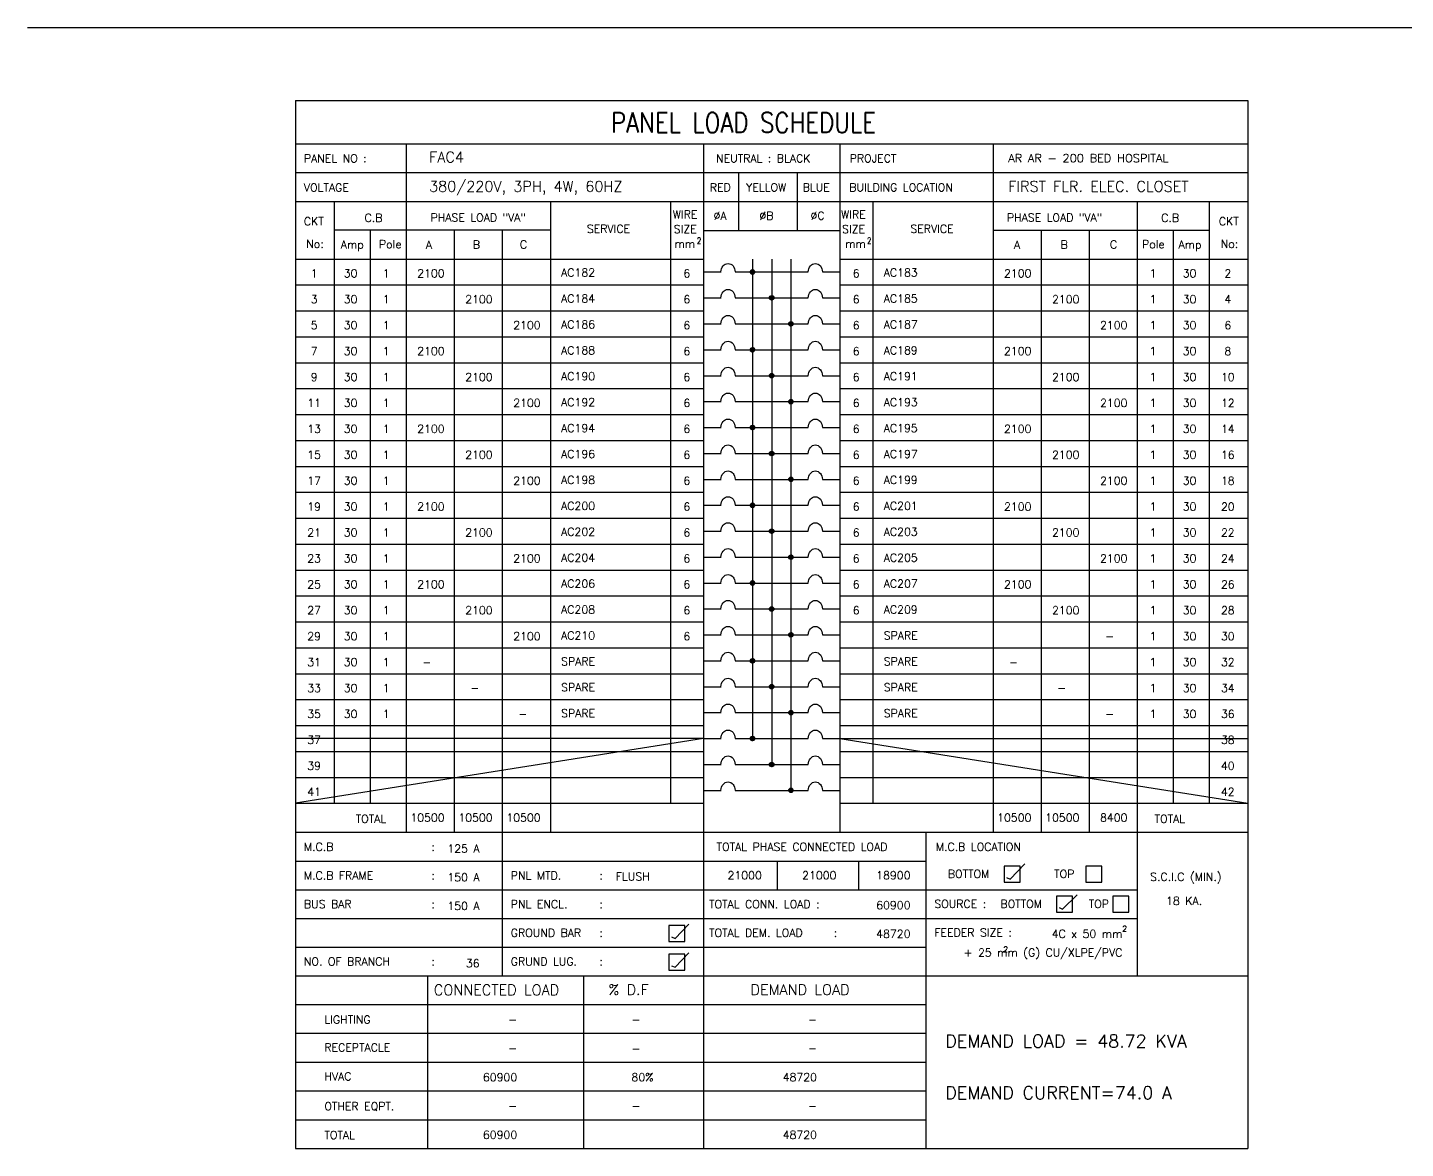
# Model space of a CAD drawing. Extents: x -97793 to -97690, y 25173 to 25253.
# Drawn here: x -97792.98 to -97762.9, y 25201.46 to 25225.94 of the extents above; entities that cross this region are included whole.
import ezdxf
from ezdxf.enums import TextEntityAlignment as Align

# ---------------------------------------------------------------- set-up
doc = ezdxf.new("R2010")
doc.units = 0
doc.header["$MEASUREMENT"] = 0
for name, color, linetype in [('BORDER', 4, 'CONTINUOUS'), ('E-TXT', 2, 'CONTINUOUS'), ('PANEL', 2, 'CONTINUOUS')]:
    doc.layers.add(name, color=color, linetype=linetype)
doc.styles.add('ROMANS', font='ROMANS.shx', dxfattribs={"height": 0.4})
pattern_1 = [(315, (107255.772745, 27257.425242), (0.00864749998874, 0.00864749998874), [])]
pattern_2 = [(315, (107255.772745, 27259.123383), (0.00864749998874, 0.00864749998874), [])]
pattern_3 = [(315, (107255.772745, 27260.821525), (0.00864749998874, 0.00864749998874), [])]
pattern_4 = [(315, (107255.772745, 27262.519666), (0.00864749998874, 0.00864749998874), [])]
pattern_5 = [(315, (107255.772745, 27264.217807), (0.00864749998874, 0.00864749998874), [])]
pattern_6 = [(315, (107255.772745, 27265.915948), (0.00864749998874, 0.00864749998874), [])]

msp = doc.modelspace()

# ---------------------------------------------------------------- hatches: boundary and pattern name
at = {"layer": 'PANEL', "linetype": 'Continuous'}
h = msp.add_hatch(dxfattribs=at)
h.set_pattern_fill('ANSI31', color=256, scale=0.068485, angle=406.041, style=0)
h.set_pattern_definition([(91.040959325, (107255.7727445, 27265.915948), (-0.00855917542476, -0.00015552164567), [])])
h.paths.add_polyline_path([(-97777.204, 25220.598, 1), (-97777.106, 25220.598, 1)])
h = msp.add_hatch(dxfattribs=at)
h.set_pattern_fill('ANSI31', color=256, scale=0.097835, angle=270, style=0)
h.set_pattern_definition(pattern_6)
h.paths.add_polyline_path([(-97776.785, 25220.032, 1), (-97776.687, 25220.032, 1)])
h = msp.add_hatch(dxfattribs=at)
h.set_pattern_fill('ANSI31', color=256, scale=0.097835, angle=270, style=0)
h.set_pattern_definition(pattern_6)
h.paths.add_polyline_path([(-97776.267, 25219.466, 1), (-97776.365, 25219.466, 1)])
h = msp.add_hatch(dxfattribs=at)
h.set_pattern_fill('ANSI31', color=256, scale=0.097835, angle=270, style=0)
h.set_pattern_definition(pattern_6)
h.paths.add_polyline_path([(-97777.106, 25218.9, 1), (-97777.204, 25218.9, 1)])
h = msp.add_hatch(dxfattribs=at)
h.set_pattern_fill('ANSI31', color=256, scale=0.097835, angle=270, style=0)
h.set_pattern_definition(pattern_6)
h.paths.add_polyline_path([(-97776.687, 25218.333, 1), (-97776.785, 25218.333, 1)])
h = msp.add_hatch(dxfattribs=at)
h.set_pattern_fill('ANSI31', color=256, scale=0.097835, angle=270, style=0)
h.set_pattern_definition(pattern_6)
h.paths.add_polyline_path([(-97776.267, 25217.767, 1), (-97776.365, 25217.767, 1)])
h = msp.add_hatch(dxfattribs=at)
h.set_pattern_fill('ANSI31', color=256, scale=0.097835, angle=270, style=0)
h.set_pattern_definition(pattern_5)
h.paths.add_polyline_path([(-97777.106, 25217.201, 1), (-97777.204, 25217.201, 1)])
h = msp.add_hatch(dxfattribs=at)
h.set_pattern_fill('ANSI31', color=256, scale=0.097835, angle=270, style=0)
h.set_pattern_definition(pattern_5)
h.paths.add_polyline_path([(-97776.687, 25216.635, 1), (-97776.785, 25216.635, 1)])
h = msp.add_hatch(dxfattribs=at)
h.set_pattern_fill('ANSI31', color=256, scale=0.097835, angle=270, style=0)
h.set_pattern_definition(pattern_5)
h.paths.add_polyline_path([(-97776.267, 25216.069, 1), (-97776.365, 25216.069, 1)])
h = msp.add_hatch(dxfattribs=at)
h.set_pattern_fill('ANSI31', color=256, scale=0.097835, angle=270, style=0)
h.set_pattern_definition(pattern_4)
h.paths.add_polyline_path([(-97777.106, 25215.503, 1), (-97777.204, 25215.503, 1)])
h = msp.add_hatch(dxfattribs=at)
h.set_pattern_fill('ANSI31', color=256, scale=0.097835, angle=270, style=0)
h.set_pattern_definition(pattern_4)
h.paths.add_polyline_path([(-97776.687, 25214.937, 1), (-97776.785, 25214.937, 1)])
h = msp.add_hatch(dxfattribs=at)
h.set_pattern_fill('ANSI31', color=256, scale=0.097835, angle=270, style=0)
h.set_pattern_definition(pattern_4)
h.paths.add_polyline_path([(-97776.267, 25214.371, 1), (-97776.365, 25214.371, 1)])
h = msp.add_hatch(dxfattribs=at)
h.set_pattern_fill('ANSI31', color=256, scale=0.097835, angle=270, style=0)
h.set_pattern_definition(pattern_3)
h.paths.add_polyline_path([(-97777.106, 25213.805, 1), (-97777.204, 25213.805, 1)])
h = msp.add_hatch(dxfattribs=at)
h.set_pattern_fill('ANSI31', color=256, scale=0.097835, angle=270, style=0)
h.set_pattern_definition(pattern_3)
h.paths.add_polyline_path([(-97776.687, 25213.239, 1), (-97776.785, 25213.239, 1)])
h = msp.add_hatch(dxfattribs=at)
h.set_pattern_fill('ANSI31', color=256, scale=0.097835, angle=270, style=0)
h.set_pattern_definition(pattern_3)
h.paths.add_polyline_path([(-97776.267, 25212.673, 1), (-97776.365, 25212.673, 1)])
h = msp.add_hatch(dxfattribs=at)
h.set_pattern_fill('ANSI31', color=256, scale=0.097835, angle=270, style=0)
h.set_pattern_definition(pattern_2)
h.paths.add_polyline_path([(-97777.106, 25212.107, 1), (-97777.204, 25212.107, 1)])
h = msp.add_hatch(dxfattribs=at)
h.set_pattern_fill('ANSI31', color=256, scale=0.097835, angle=270, style=0)
h.set_pattern_definition(pattern_2)
h.paths.add_polyline_path([(-97776.687, 25211.541, 1), (-97776.785, 25211.541, 1)])
h = msp.add_hatch(dxfattribs=at)
h.set_pattern_fill('ANSI31', color=256, scale=0.097835, angle=270, style=0)
h.set_pattern_definition(pattern_2)
h.paths.add_polyline_path([(-97776.267, 25210.975, 1), (-97776.365, 25210.975, 1)])
h = msp.add_hatch(dxfattribs=at)
h.set_pattern_fill('ANSI31', color=256, scale=0.097835, angle=270, style=0)
h.set_pattern_definition(pattern_1)
h.paths.add_polyline_path([(-97777.106, 25210.409, 1), (-97777.204, 25210.409, 1)])
h = msp.add_hatch(dxfattribs=at)
h.set_pattern_fill('ANSI31', color=256, scale=0.097835, angle=270, style=0)
h.set_pattern_definition(pattern_1)
h.paths.add_polyline_path([(-97776.687, 25209.843, 1), (-97776.785, 25209.843, 1)])
h = msp.add_hatch(dxfattribs=at)
h.set_pattern_fill('ANSI31', color=256, scale=0.097835, angle=270, style=0)
h.set_pattern_definition(pattern_1)
h.paths.add_polyline_path([(-97776.267, 25209.277, 1), (-97776.365, 25209.277, 1)])

# ---------------------------------------------------------------- linework, layer by layer
at = {"layer": 'BORDER', "color": 1}
msp.add_line((-97792.977, 25225.937), (-97690.16, 25225.937), dxfattribs=at)
at = {"layer": 'PANEL', "color": 6}
for p, q in [((-97787.131, 25224.34), (-97766.341, 25224.34)), ((-97787.131, 25224.34), (-97787.131, 25201.457)), ((-97766.341, 25224.34), (-97766.341, 25201.457)), ((-97787.131, 25201.457), (-97766.341, 25201.457))]:
    msp.add_line(p, q, dxfattribs=at)
at = {"layer": 'PANEL', "color": 2}
for p, q in [((-97787.131, 25223.396), (-97766.341, 25223.396)), ((-97778.221, 25223.396), (-97778.221, 25208.361)), ((-97775.251, 25223.396), (-97775.251, 25208.361)), ((-97787.131, 25222.139), (-97766.341, 25222.139)), ((-97778.221, 25221.507), (-97775.251, 25221.507)), ((-97787.131, 25208.361), (-97766.341, 25208.361))]:
    msp.add_line(p, q, dxfattribs=at)
at = {"layer": 'PANEL', "color": 11}
for p, q in [((-97784.712, 25223.396), (-97784.712, 25208.361)), ((-97771.905, 25223.396), (-97771.905, 25208.361)), ((-97786.284, 25222.139), (-97786.284, 25208.994)), ((-97781.567, 25222.139), (-97781.567, 25208.361)), ((-97778.946, 25222.139), (-97778.946, 25208.994)), ((-97774.525, 25222.139), (-97774.525, 25208.994)), ((-97768.76, 25222.139), (-97768.76, 25205.23)), ((-97767.187, 25222.139), (-97767.187, 25208.994)), ((-97781.567, 25221.51), (-97786.284, 25221.51)), ((-97785.498, 25221.51), (-97785.498, 25208.994)), ((-97783.663, 25221.51), (-97783.663, 25208.361)), ((-97782.615, 25221.51), (-97782.615, 25205.23)), ((-97771.905, 25221.51), (-97767.187, 25221.51)), ((-97770.856, 25221.51), (-97770.856, 25208.361)), ((-97769.808, 25221.51), (-97769.808, 25208.361)), ((-97767.974, 25221.51), (-97767.974, 25208.994)), ((-97787.131, 25220.881), (-97778.221, 25220.881)), ((-97775.251, 25220.881), (-97766.341, 25220.881)), ((-97787.131, 25220.315), (-97778.221, 25220.315)), ((-97775.251, 25220.315), (-97766.341, 25220.315)), ((-97787.131, 25219.749), (-97778.221, 25219.749)), ((-97775.251, 25219.749), (-97766.341, 25219.749)), ((-97787.131, 25219.183), (-97778.221, 25219.183)), ((-97775.251, 25219.183), (-97766.341, 25219.183)), ((-97787.131, 25218.616), (-97778.221, 25218.616)), ((-97775.251, 25218.616), (-97766.341, 25218.616)), ((-97787.131, 25218.05), (-97778.221, 25218.05)), ((-97775.251, 25218.05), (-97766.341, 25218.05)), ((-97787.131, 25217.484), (-97778.221, 25217.484)), ((-97775.251, 25217.484), (-97766.341, 25217.484)), ((-97787.131, 25216.918), (-97778.221, 25216.918)), ((-97775.251, 25216.918), (-97766.341, 25216.918)), ((-97787.131, 25216.352), (-97778.221, 25216.352)), ((-97775.251, 25216.352), (-97766.341, 25216.352)), ((-97787.131, 25215.786), (-97778.221, 25215.786)), ((-97775.251, 25215.786), (-97766.341, 25215.786)), ((-97787.131, 25215.22), (-97778.221, 25215.22)), ((-97775.251, 25215.22), (-97766.341, 25215.22)), ((-97787.131, 25214.654), (-97778.221, 25214.654)), ((-97775.251, 25214.654), (-97766.341, 25214.654)), ((-97787.131, 25214.088), (-97778.221, 25214.088)), ((-97775.251, 25214.088), (-97766.341, 25214.088)), ((-97787.131, 25213.522), (-97778.221, 25213.522)), ((-97775.251, 25213.522), (-97766.341, 25213.522)), ((-97787.131, 25212.956), (-97778.221, 25212.956)), ((-97775.251, 25212.956), (-97766.341, 25212.956)), ((-97787.131, 25212.39), (-97778.221, 25212.39)), ((-97775.251, 25212.39), (-97766.341, 25212.39)), ((-97787.131, 25211.824), (-97778.221, 25211.824)), ((-97775.251, 25211.824), (-97766.341, 25211.824)), ((-97787.131, 25211.258), (-97778.221, 25211.258)), ((-97775.251, 25211.258), (-97766.341, 25211.258)), ((-97787.131, 25210.692), (-97778.221, 25210.692)), ((-97775.251, 25210.692), (-97766.341, 25210.692)), ((-97787.131, 25210.126), (-97778.221, 25210.126)), ((-97775.251, 25210.126), (-97766.341, 25210.126)), ((-97787.131, 25209.56), (-97778.221, 25209.56)), ((-97775.251, 25209.56), (-97766.341, 25209.56)), ((-97787.131, 25208.994), (-97778.221, 25208.994)), ((-97775.251, 25208.994), (-97766.341, 25208.994)), ((-97778.221, 25208.361), (-97778.221, 25201.457)), ((-97773.369, 25208.361), (-97773.369, 25205.23)), ((-97787.131, 25207.734), (-97773.369, 25207.734)), ((-97776.614, 25207.734), (-97776.614, 25207.108)), ((-97774.844, 25207.734), (-97774.844, 25207.108)), ((-97787.131, 25207.108), (-97768.76, 25207.108)), ((-97787.131, 25206.482), (-97768.76, 25206.482)), ((-97787.131, 25205.856), (-97773.369, 25205.856)), ((-97787.131, 25205.23), (-97766.341, 25205.23)), ((-97784.25, 25205.23), (-97784.25, 25201.457)), ((-97780.841, 25205.23), (-97780.841, 25201.457)), ((-97773.369, 25205.23), (-97773.369, 25201.457)), ((-97787.131, 25204.601), (-97773.369, 25204.601)), ((-97787.131, 25203.972), (-97773.369, 25203.972)), ((-97787.131, 25203.343), (-97773.369, 25203.343)), ((-97787.131, 25202.714), (-97773.369, 25202.714)), ((-97787.131, 25202.085), (-97773.369, 25202.085))]:
    msp.add_line(p, q, dxfattribs=at)
at = {"layer": 'PANEL'}
for p, q in [((-97787.131, 25222.77), (-97766.341, 25222.77)), ((-97777.45, 25221.507), (-97777.45, 25222.77)), ((-97776.175, 25221.507), (-97776.175, 25222.77)), ((-97777.155, 25220.881), (-97777.155, 25210.409)), ((-97776.736, 25220.881), (-97776.736, 25209.843)), ((-97776.316, 25220.881), (-97776.316, 25209.277)), ((-97778.221, 25220.598), (-97777.842, 25220.598)), ((-97777.534, 25220.598), (-97775.938, 25220.598)), ((-97775.63, 25220.598), (-97775.251, 25220.598)), ((-97778.221, 25220.032), (-97777.842, 25220.032)), ((-97777.534, 25220.032), (-97775.938, 25220.032)), ((-97775.63, 25220.032), (-97775.251, 25220.032)), ((-97778.221, 25219.466), (-97777.842, 25219.466)), ((-97777.534, 25219.466), (-97775.938, 25219.466)), ((-97775.63, 25219.466), (-97775.251, 25219.466)), ((-97778.221, 25218.9), (-97777.842, 25218.9)), ((-97777.534, 25218.9), (-97775.938, 25218.9)), ((-97775.63, 25218.9), (-97775.251, 25218.9)), ((-97778.221, 25218.333), (-97777.842, 25218.333)), ((-97777.534, 25218.333), (-97775.938, 25218.333)), ((-97775.63, 25218.333), (-97775.251, 25218.333)), ((-97778.221, 25217.767), (-97777.842, 25217.767)), ((-97777.534, 25217.767), (-97775.938, 25217.767)), ((-97775.63, 25217.767), (-97775.251, 25217.767)), ((-97778.221, 25217.201), (-97777.842, 25217.201)), ((-97777.534, 25217.201), (-97775.938, 25217.201)), ((-97775.63, 25217.201), (-97775.251, 25217.201)), ((-97778.221, 25216.635), (-97777.842, 25216.635)), ((-97777.534, 25216.635), (-97775.938, 25216.635)), ((-97775.63, 25216.635), (-97775.251, 25216.635)), ((-97778.221, 25216.069), (-97777.842, 25216.069)), ((-97777.534, 25216.069), (-97775.938, 25216.069)), ((-97775.63, 25216.069), (-97775.251, 25216.069)), ((-97778.221, 25215.503), (-97777.842, 25215.503)), ((-97777.534, 25215.503), (-97775.938, 25215.503)), ((-97775.63, 25215.503), (-97775.251, 25215.503)), ((-97778.221, 25214.937), (-97777.842, 25214.937)), ((-97777.534, 25214.937), (-97775.938, 25214.937)), ((-97775.63, 25214.937), (-97775.251, 25214.937)), ((-97778.221, 25214.371), (-97777.842, 25214.371)), ((-97777.534, 25214.371), (-97775.938, 25214.371)), ((-97775.63, 25214.371), (-97775.251, 25214.371)), ((-97778.221, 25213.805), (-97777.842, 25213.805)), ((-97777.534, 25213.805), (-97775.938, 25213.805)), ((-97775.63, 25213.805), (-97775.251, 25213.805)), ((-97778.221, 25213.239), (-97777.842, 25213.239)), ((-97777.534, 25213.239), (-97775.938, 25213.239)), ((-97775.63, 25213.239), (-97775.251, 25213.239)), ((-97778.221, 25212.673), (-97777.842, 25212.673)), ((-97777.534, 25212.673), (-97775.938, 25212.673)), ((-97775.63, 25212.673), (-97775.251, 25212.673)), ((-97778.221, 25212.107), (-97777.842, 25212.107)), ((-97777.534, 25212.107), (-97775.938, 25212.107)), ((-97775.63, 25212.107), (-97775.251, 25212.107)), ((-97778.221, 25211.541), (-97777.842, 25211.541)), ((-97777.534, 25211.541), (-97775.938, 25211.541)), ((-97775.63, 25211.541), (-97775.251, 25211.541)), ((-97778.221, 25210.975), (-97777.842, 25210.975)), ((-97777.534, 25210.975), (-97775.938, 25210.975)), ((-97775.63, 25210.975), (-97775.251, 25210.975)), ((-97778.221, 25210.409), (-97777.842, 25210.409)), ((-97777.534, 25210.409), (-97775.938, 25210.409)), ((-97775.63, 25210.409), (-97775.251, 25210.409)), ((-97778.221, 25209.843), (-97777.842, 25209.843)), ((-97777.534, 25209.843), (-97775.938, 25209.843)), ((-97775.63, 25209.843), (-97775.251, 25209.843)), ((-97778.221, 25209.277), (-97777.842, 25209.277)), ((-97777.534, 25209.277), (-97775.938, 25209.277)), ((-97775.63, 25209.277), (-97775.251, 25209.277)), ((-97771.533, 25207.341), (-97771.214, 25207.674)), ((-97771.608, 25207.371), (-97771.533, 25207.341)), ((-97770.386, 25206.686), (-97770.067, 25206.998)), ((-97770.461, 25206.716), (-97770.386, 25206.686)), ((-97778.846, 25206.045), (-97778.547, 25206.358)), ((-97778.921, 25206.076), (-97778.846, 25206.045)), ((-97778.846, 25205.418), (-97778.547, 25205.73)), ((-97778.921, 25205.448), (-97778.846, 25205.418))]:
    msp.add_line(p, q, dxfattribs=at)
at = {"layer": 'PANEL', "color": 7}
for p, q in [((-97778.221, 25210.409), (-97787.131, 25208.994)), ((-97778.221, 25210.409), (-97787.131, 25210.409)), ((-97775.251, 25210.409), (-97766.341, 25208.994)), ((-97775.251, 25210.409), (-97766.341, 25210.409))]:
    msp.add_line(p, q, dxfattribs=at)
at = {"layer": 'PANEL', "color": 11}
for points in [[(-97771.316, 25207.624), (-97771.665, 25207.624), (-97771.665, 25207.275), (-97771.316, 25207.275)], [(-97769.532, 25207.624), (-97769.881, 25207.624), (-97769.881, 25207.275), (-97769.532, 25207.275)], [(-97770.169, 25206.969), (-97770.518, 25206.969), (-97770.518, 25206.62), (-97770.169, 25206.62)], [(-97768.942, 25206.969), (-97769.291, 25206.969), (-97769.291, 25206.62), (-97768.942, 25206.62)], [(-97778.629, 25206.329), (-97778.978, 25206.329), (-97778.978, 25205.979), (-97778.629, 25205.979)], [(-97778.629, 25205.701), (-97778.978, 25205.701), (-97778.978, 25205.352), (-97778.629, 25205.352)]]:
    msp.add_lwpolyline(points, close=True, dxfattribs=at)
at = {"layer": 'PANEL'}
for centre in [(-97777.155, 25220.598), (-97776.736, 25220.032), (-97776.316, 25219.466), (-97777.155, 25218.9), (-97776.736, 25218.333), (-97776.316, 25217.767), (-97777.155, 25217.201), (-97776.736, 25216.635), (-97776.316, 25216.069), (-97777.155, 25215.503), (-97776.736, 25214.937), (-97776.316, 25214.371), (-97777.155, 25213.805), (-97776.736, 25213.239), (-97776.316, 25212.673), (-97777.155, 25212.107), (-97776.736, 25211.541), (-97776.316, 25210.975), (-97777.155, 25210.409), (-97776.736, 25209.843), (-97776.316, 25209.277)]:
    msp.add_circle(centre, 0.0489, dxfattribs=at)
at = {"layer": 'PANEL', "extrusion": (0, 0, -1)}
for centre in [(-97777.688, 25220.598), (-97775.783, 25220.598), (-97777.688, 25220.032), (-97775.783, 25220.032), (-97777.688, 25219.466), (-97775.783, 25219.466), (-97777.688, 25218.9), (-97775.783, 25218.9), (-97777.688, 25218.333), (-97775.783, 25218.333), (-97777.688, 25217.767), (-97775.783, 25217.767), (-97777.688, 25217.201), (-97775.783, 25217.201), (-97777.688, 25216.635), (-97775.783, 25216.635), (-97777.688, 25216.069), (-97775.783, 25216.069), (-97777.688, 25215.503), (-97775.783, 25215.503), (-97777.688, 25214.937), (-97775.783, 25214.937), (-97777.688, 25214.371), (-97775.783, 25214.371), (-97777.688, 25213.805), (-97775.783, 25213.805), (-97777.688, 25213.239), (-97775.783, 25213.239), (-97777.688, 25212.673), (-97775.783, 25212.673), (-97777.688, 25212.107), (-97775.783, 25212.107), (-97777.688, 25211.541), (-97775.783, 25211.541), (-97777.688, 25210.975), (-97775.783, 25210.975), (-97777.688, 25210.409), (-97775.783, 25210.409), (-97777.688, 25209.843), (-97775.783, 25209.843), (-97777.688, 25209.277), (-97775.783, 25209.277)]:
    msp.add_ellipse(centre, major_axis=(0, 0.185), ratio=0.833333, start_param=-1.570796, end_param=1.570796, dxfattribs=at)

# ---------------------------------------------------------------- texts
at = {"layer": 'E-TXT', "style": 'ROMANS'}
for s, height, p in [('FAC4', 0.2306, (-97784.213, 25222.992)), ('AR AR - 200 BED HOSPITAL', 0.18169, (-97771.572, 25222.993)), ('380/220V, 3PH, 4W, 60HZ', 0.23061, (-97784.213, 25222.352)), ('FIRST FLR. ELEC. CLOSET', 0.23061, (-97771.572, 25222.352)), ('30', 0.1747, (-97786.076, 25220.481)), ('30', 0.1747, (-97767.765, 25220.481)), ('30', 0.1747, (-97786.076, 25219.915)), ('30', 0.1747, (-97767.765, 25219.915)), ('30', 0.1747, (-97786.076, 25219.349)), ('30', 0.1747, (-97767.765, 25219.349)), ('30', 0.1747, (-97786.076, 25218.783)), ('30', 0.1747, (-97767.765, 25218.783)), ('30', 0.1747, (-97786.076, 25218.217)), ('30', 0.1747, (-97767.765, 25218.217)), ('30', 0.1747, (-97786.076, 25217.651)), ('30', 0.1747, (-97767.765, 25217.651)), ('30', 0.1747, (-97786.076, 25217.085)), ('30', 0.1747, (-97767.765, 25217.085)), ('30', 0.1747, (-97786.076, 25216.519)), ('30', 0.1747, (-97767.765, 25216.519)), ('30', 0.1747, (-97786.076, 25215.953)), ('30', 0.1747, (-97767.765, 25215.953)), ('30', 0.1747, (-97786.076, 25215.387)), ('30', 0.1747, (-97767.765, 25215.387)), ('30', 0.1747, (-97786.076, 25214.821)), ('30', 0.1747, (-97767.765, 25214.821)), ('30', 0.1747, (-97786.076, 25214.255)), ('30', 0.1747, (-97767.765, 25214.255)), ('30', 0.1747, (-97786.076, 25213.689)), ('30', 0.1747, (-97767.765, 25213.689)), ('30', 0.1747, (-97786.076, 25213.123)), ('30', 0.1747, (-97767.765, 25213.123)), ('30', 0.1747, (-97786.076, 25212.556)), ('30', 0.1747, (-97767.765, 25212.556)), ('30', 0.1747, (-97786.076, 25211.99)), ('30', 0.1747, (-97767.765, 25211.99)), ('30', 0.1747, (-97786.076, 25211.424)), ('30', 0.1747, (-97767.765, 25211.424)), ('30', 0.1747, (-97786.076, 25210.858)), ('30', 0.1747, (-97767.765, 25210.858))]:
    msp.add_text(s, height=height, dxfattribs=at).set_placement(p)
for s, p in [('1', (-97785.15, 25220.567)), ('6', (-97778.587, 25220.567)), ('6', (-97774.891, 25220.567)), ('1', (-97768.413, 25220.567)), ('1', (-97785.15, 25220.001)), ('6', (-97778.587, 25220.001)), ('6', (-97774.891, 25220.001)), ('1', (-97768.413, 25220.001)), ('1', (-97785.15, 25219.435)), ('6', (-97778.587, 25219.435)), ('6', (-97774.891, 25219.435)), ('1', (-97768.413, 25219.435)), ('1', (-97785.15, 25218.869)), ('6', (-97778.587, 25218.869)), ('6', (-97774.891, 25218.869)), ('1', (-97768.413, 25218.869)), ('1', (-97785.15, 25218.303)), ('6', (-97778.587, 25218.303)), ('6', (-97774.891, 25218.303)), ('1', (-97768.413, 25218.303)), ('1', (-97785.15, 25217.737)), ('6', (-97778.587, 25217.737)), ('6', (-97774.891, 25217.737)), ('1', (-97768.413, 25217.737)), ('1', (-97785.15, 25217.171)), ('6', (-97778.587, 25217.171)), ('6', (-97774.891, 25217.171)), ('1', (-97768.413, 25217.171)), ('1', (-97785.15, 25216.605)), ('6', (-97778.587, 25216.605)), ('6', (-97774.891, 25216.605)), ('1', (-97768.413, 25216.605)), ('1', (-97785.15, 25216.039)), ('6', (-97778.587, 25216.039)), ('6', (-97774.891, 25216.039)), ('1', (-97768.413, 25216.039)), ('1', (-97785.15, 25215.473)), ('6', (-97778.587, 25215.473)), ('6', (-97774.891, 25215.473)), ('1', (-97768.413, 25215.473)), ('1', (-97785.15, 25214.907)), ('6', (-97778.587, 25214.907)), ('6', (-97774.891, 25214.907)), ('1', (-97768.413, 25214.907)), ('1', (-97785.15, 25214.341)), ('6', (-97778.587, 25214.341)), ('6', (-97774.891, 25214.341)), ('1', (-97768.413, 25214.341)), ('1', (-97785.15, 25213.775)), ('6', (-97778.587, 25213.775)), ('6', (-97774.891, 25213.775)), ('1', (-97768.413, 25213.775)), ('1', (-97785.15, 25213.209)), ('6', (-97778.587, 25213.209)), ('6', (-97774.891, 25213.209)), ('1', (-97768.413, 25213.209)), ('1', (-97785.15, 25212.643)), ('6', (-97778.587, 25212.643)), ('1', (-97768.413, 25212.643)), ('1', (-97785.15, 25212.077)), ('1', (-97768.413, 25212.077)), ('1', (-97785.15, 25211.511)), ('1', (-97768.413, 25211.511)), ('1', (-97785.15, 25210.945)), ('1', (-97768.413, 25210.945))]:
    msp.add_text(s, height=0.175, dxfattribs=at).set_placement(p, align=Align.MIDDLE)
for s, height, p in [('2100', 0.1747, (-97783.874, 25220.481)), ('2100', 0.1747, (-97771.067, 25220.481)), ('2100', 0.1747, (-97782.826, 25219.915)), ('2100', 0.1747, (-97770.019, 25219.915)), ('2100', 0.1747, (-97781.778, 25219.349)), ('2100', 0.1747, (-97768.971, 25219.349)), ('2100', 0.1747, (-97783.874, 25218.783)), ('2100', 0.1747, (-97771.067, 25218.783)), ('2100', 0.1747, (-97782.826, 25218.217)), ('2100', 0.1747, (-97770.019, 25218.217)), ('2100', 0.1747, (-97781.778, 25217.651)), ('2100', 0.1747, (-97768.971, 25217.651)), ('2100', 0.1747, (-97783.874, 25217.085)), ('2100', 0.1747, (-97771.067, 25217.085)), ('2100', 0.1747, (-97782.826, 25216.519)), ('2100', 0.1747, (-97770.019, 25216.519)), ('2100', 0.1747, (-97781.778, 25215.953)), ('2100', 0.1747, (-97768.971, 25215.953)), ('2100', 0.1747, (-97783.874, 25215.387)), ('2100', 0.1747, (-97771.067, 25215.387)), ('2100', 0.1747, (-97782.826, 25214.821)), ('2100', 0.1747, (-97770.019, 25214.821)), ('2100', 0.1747, (-97781.778, 25214.255)), ('2100', 0.1747, (-97768.971, 25214.255)), ('2100', 0.1747, (-97783.874, 25213.689)), ('2100', 0.1747, (-97771.067, 25213.689)), ('2100', 0.1747, (-97782.826, 25213.123)), ('2100', 0.1747, (-97770.019, 25213.123)), ('2100', 0.1747, (-97781.778, 25212.556)), ('-', 0.175, (-97769.263, 25212.556)), ('-', 0.175, (-97784.166, 25211.99)), ('-', 0.175, (-97771.359, 25211.99)), ('-', 0.175, (-97783.118, 25211.424)), ('-', 0.175, (-97770.311, 25211.424)), ('-', 0.175, (-97782.07, 25210.858)), ('-', 0.175, (-97769.263, 25210.858)), ('10500', 0.1747, (-97783.874, 25208.594)), ('10500', 0.1747, (-97782.826, 25208.594)), ('10500', 0.1747, (-97781.778, 25208.594)), ('10500', 0.1747, (-97771.067, 25208.594)), ('10500', 0.1747, (-97770.019, 25208.594)), ('8400', 0.1747, (-97768.971, 25208.594)), ('125 A', 0.1747, (-97783.111, 25207.917)), ('21000', 0.1747, (-97776.951, 25207.335)), ('21000', 0.1747, (-97775.322, 25207.335)), ('18900', 0.1747, (-97773.706, 25207.335)), ('150 A', 0.1747, (-97783.111, 25207.291)), ('FLUSH', 0.1747, (-97779.398, 25207.309)), ('150 A', 0.1747, (-97783.111, 25206.665)), ('60900', 0.1747, (-97773.706, 25206.682)), ('2', 0.122, (-97768.98, 25206.195)), ('48720', 0.1747, (-97773.706, 25206.056)), ('4C x 50 mm', 0.1747, (-97769.081, 25206.056)), ('+ 25 mm (G) CU/XLPE/PVC', 0.17471, (-97769.081, 25205.647)), ('2', 0.122, (-97771.577, 25205.743)), ('36', 0.1747, (-97783.111, 25205.413)), ('-', 0.175, (-97782.29, 25204.183)), ('-', 0.175, (-97775.747, 25204.183)), ('-', 0.175, (-97782.29, 25203.554)), ('-', 0.175, (-97775.747, 25203.554)), ('60900', 0.1747, (-97782.29, 25202.925)), ('48720', 0.1747, (-97775.747, 25202.925)), ('-', 0.175, (-97782.29, 25202.296)), ('-', 0.175, (-97775.747, 25202.296)), ('60900', 0.1747, (-97782.29, 25201.667)), ('48720', 0.1747, (-97775.747, 25201.667))]:
    msp.add_text(s, height=height, dxfattribs=at).set_placement(p, align=Align.RIGHT)
at = {"layer": 'PANEL', "color": 6, "style": 'ROMANS', "width": 0.833333}
msp.add_text('PANEL LOAD SCHEDULE', height=0.44026, dxfattribs=at).set_placement((-97780.246, 25223.641))
at = {"layer": 'PANEL', "style": 'ROMANS'}
for s, height, p in [('PANEL NO :', 0.1747, (-97786.946, 25222.992)), ('NEUTRAL : BLACK', 0.17471, (-97777.949, 25222.992)), ('PROJECT', 0.1747, (-97775.033, 25222.992)), ('VOLTAGE', 0.1747, (-97786.946, 25222.354)), ('RED', 0.1747, (-97778.086, 25222.359)), ('YELLOW', 0.1747, (-97777.293, 25222.359)), ('BLUE', 0.1747, (-97776.059, 25222.359)), ('BUILDING LOCATION', 0.17471, (-97775.042, 25222.359)), ('WIRE', 0.1747, (-97778.897, 25221.768)), ('WIRE', 0.1747, (-97775.223, 25221.768)), ('CKT', 0.1747, (-97786.946, 25221.617)), ('C.B', 0.1747, (-97785.621, 25221.693)), ('PHASE LOAD "VA"', 0.17471, (-97784.182, 25221.699)), ('%%CA', 0.1747, (-97778.005, 25221.74)), ('%%CB', 0.1747, (-97777.005, 25221.74)), ('%%CC', 0.1747, (-97775.889, 25221.74)), ('PHASE LOAD "VA"', 0.17471, (-97771.603, 25221.699)), ('C.B', 0.1747, (-97768.233, 25221.693)), ('CKT', 0.1747, (-97766.975, 25221.617)), ('SERVICE', 0.1747, (-97780.77, 25221.453)), ('SIZE', 0.1747, (-97778.872, 25221.447)), ('SIZE', 0.1747, (-97775.198, 25221.447)), ('SERVICE', 0.1747, (-97773.708, 25221.453)), ('No:', 0.1747, (-97786.894, 25221.125)), ('Amp', 0.1747, (-97786.14, 25221.11)), ('Pole', 0.1747, (-97785.31, 25221.117)), ('A', 0.175, (-97784.284, 25221.102)), ('B', 0.175, (-97783.259, 25221.109)), ('C', 0.175, (-97782.232, 25221.111)), ('mm', 0.1747, (-97778.856, 25221.127)), ('mm', 0.1747, (-97775.131, 25221.127)), ('A', 0.175, (-97771.448, 25221.102)), ('B', 0.175, (-97770.43, 25221.109)), ('C', 0.175, (-97769.353, 25221.111)), ('Pole', 0.1747, (-97768.653, 25221.117)), ('Amp', 0.1747, (-97767.855, 25221.11)), ('No:', 0.1747, (-97766.935, 25221.125)), ('AC182', 0.1747, (-97781.332, 25220.497)), ('AC183', 0.1747, (-97774.29, 25220.497)), ('AC184', 0.1747, (-97781.332, 25219.931)), ('AC185', 0.1747, (-97774.29, 25219.931)), ('AC186', 0.1747, (-97781.332, 25219.365)), ('AC187', 0.1747, (-97774.29, 25219.365)), ('AC188', 0.1747, (-97781.332, 25218.799)), ('AC189', 0.1747, (-97774.29, 25218.799)), ('AC190', 0.1747, (-97781.332, 25218.233)), ('AC191', 0.1747, (-97774.29, 25218.233)), ('AC192', 0.1747, (-97781.332, 25217.667)), ('AC193', 0.1747, (-97774.29, 25217.667)), ('AC194', 0.1747, (-97781.332, 25217.101)), ('AC195', 0.1747, (-97774.29, 25217.101)), ('AC196', 0.1747, (-97781.332, 25216.535)), ('AC197', 0.1747, (-97774.29, 25216.535)), ('AC198', 0.1747, (-97781.332, 25215.969)), ('AC199', 0.1747, (-97774.29, 25215.969)), ('AC200', 0.1747, (-97781.332, 25215.403)), ('AC201', 0.1747, (-97774.29, 25215.403)), ('AC202', 0.1747, (-97781.332, 25214.837)), ('AC203', 0.1747, (-97774.29, 25214.837)), ('AC204', 0.1747, (-97781.332, 25214.271)), ('AC205', 0.1747, (-97774.29, 25214.271)), ('AC206', 0.1747, (-97781.332, 25213.704)), ('AC207', 0.1747, (-97774.29, 25213.704)), ('AC208', 0.1747, (-97781.332, 25213.138)), ('AC209', 0.1747, (-97774.29, 25213.138)), ('AC210', 0.1747, (-97781.332, 25212.572)), ('SPARE', 0.1747, (-97774.29, 25212.572)), ('SPARE', 0.1747, (-97781.332, 25212.006)), ('SPARE', 0.1747, (-97774.29, 25212.006)), ('SPARE', 0.1747, (-97781.332, 25211.44)), ('SPARE', 0.1747, (-97774.29, 25211.44)), ('SPARE', 0.1747, (-97781.332, 25210.874)), ('SPARE', 0.1747, (-97774.29, 25210.874)), ('TOTAL', 0.1747, (-97785.816, 25208.568)), ('TOTAL', 0.1747, (-97768.379, 25208.568)), ('M.C.B', 0.1747, (-97786.946, 25207.956)), ('TOTAL PHASE CONNECTED LOAD', 0.17471, (-97777.939, 25207.956)), ('M.C.B LOCATION', 0.17471, (-97773.153, 25207.956)), (':', 0.175, (-97784.164, 25207.956)), ('M.C.B FRAME', 0.17471, (-97786.946, 25207.33)), ('PNL MTD.', 0.1747, (-97782.43, 25207.33)), ('BOTTOM', 0.1747, (-97772.891, 25207.366)), ('TOP', 0.1747, (-97770.571, 25207.366)), ('S.C.I.C (MIN.)', 0.17471, (-97768.475, 25207.301)), (':', 0.175, (-97784.164, 25207.33)), (':', 0.175, (-97780.496, 25207.33)), ('18 KA.', 0.1747, (-97768.128, 25206.777)), ('BUS BAR', 0.1747, (-97786.946, 25206.704)), (':', 0.175, (-97784.164, 25206.704)), ('PNL ENCL.', 0.1747, (-97782.43, 25206.704)), (':', 0.175, (-97780.496, 25206.704)), ('TOTAL CONN. LOAD :', 0.17471, (-97778.103, 25206.704)), ('SOURCE :', 0.1747, (-97773.186, 25206.711)), ('BOTTOM', 0.1747, (-97771.743, 25206.711)), ('TOP', 0.1747, (-97769.817, 25206.711)), ('GROUND BAR', 0.1747, (-97782.43, 25206.078)), (':', 0.175, (-97780.496, 25206.078)), ('TOTAL DEM. LOAD ', 0.17471, (-97778.103, 25206.078)), (':', 0.175, (-97775.382, 25206.078)), ('FEEDER SIZE :', 0.17471, (-97773.186, 25206.085)), ('NO. OF BRANCH', 0.17471, (-97786.946, 25205.452)), (':', 0.175, (-97784.164, 25205.452)), ('GRUND LUG.', 0.1747, (-97782.43, 25205.452)), (':', 0.175, (-97780.496, 25205.452)), ('CONNECTED LOAD', 0.23061, (-97784.11, 25204.804)), ('% D.F', 0.2306, (-97780.299, 25204.81)), ('DEMAND LOAD', 0.23061, (-97777.198, 25204.81)), ('LIGHTING', 0.1747, (-97786.499, 25204.182)), ('-', 0.175, (-97779.796, 25204.182)), ('DEMAND LOAD = 48.72 KVA', 0.27953, (-97772.949, 25203.661)), ('RECEPTACLE', 0.1747, (-97786.499, 25203.574)), ('-', 0.175, (-97779.796, 25203.553)), ('HVAC', 0.1747, (-97786.499, 25202.944)), ('80%', 0.1747, (-97779.796, 25202.924)), ('DEMAND CURRENT=74.0 A', 0.27953, (-97772.949, 25202.533)), ('OTHER EQPT.', 0.17471, (-97786.499, 25202.292)), ('-', 0.175, (-97779.796, 25202.295)), ('TOTAL', 0.1747, (-97786.499, 25201.663))]:
    msp.add_text(s, height=height, dxfattribs=at).set_placement(p)
at = {"layer": 'PANEL', "style": 'ROMANS', "width": 0.833333}
for p in [(-97778.368, 25221.216), (-97774.655, 25221.216)]:
    msp.add_text('2', height=0.132, dxfattribs=at).set_placement(p)
at = {"layer": 'PANEL', "style": 'ROMANS'}
for s, height, p in [('1', 0.175, (-97786.723, 25220.567)), ('2', 0.175, (-97766.78, 25220.567)), ('3', 0.175, (-97786.723, 25220.001)), ('4', 0.175, (-97766.78, 25220.001)), ('5', 0.175, (-97786.723, 25219.435)), ('6', 0.175, (-97766.78, 25219.435)), ('7', 0.175, (-97786.723, 25218.869)), ('8', 0.175, (-97766.78, 25218.869)), ('9', 0.175, (-97786.723, 25218.303)), ('10', 0.1747, (-97766.78, 25218.303)), ('11', 0.1747, (-97786.723, 25217.737)), ('12', 0.1747, (-97766.78, 25217.737)), ('13', 0.1747, (-97786.723, 25217.171)), ('14', 0.1747, (-97766.78, 25217.171)), ('15', 0.1747, (-97786.723, 25216.605)), ('16', 0.1747, (-97766.78, 25216.605)), ('17', 0.1747, (-97786.723, 25216.039)), ('18', 0.1747, (-97766.78, 25216.039)), ('19', 0.1747, (-97786.723, 25215.473)), ('20', 0.1747, (-97766.78, 25215.473)), ('21', 0.1747, (-97786.723, 25214.907)), ('22', 0.1747, (-97766.78, 25214.907)), ('23', 0.1747, (-97786.723, 25214.341)), ('24', 0.1747, (-97766.78, 25214.341)), ('25', 0.1747, (-97786.723, 25213.775)), ('26', 0.1747, (-97766.78, 25213.775)), ('27', 0.1747, (-97786.723, 25213.209)), ('28', 0.1747, (-97766.78, 25213.209)), ('29', 0.1747, (-97786.723, 25212.643)), ('30', 0.1747, (-97766.78, 25212.643)), ('31', 0.1747, (-97786.723, 25212.077)), ('32', 0.1747, (-97766.78, 25212.077)), ('33', 0.1747, (-97786.723, 25211.511)), ('34', 0.1747, (-97766.78, 25211.511)), ('35', 0.1747, (-97786.723, 25210.945)), ('36', 0.1747, (-97766.78, 25210.945)), ('37', 0.1747, (-97786.723, 25210.379)), ('38', 0.1747, (-97766.78, 25210.379)), ('39', 0.1747, (-97786.723, 25209.813)), ('40', 0.1747, (-97766.78, 25209.813)), ('41', 0.1747, (-97786.723, 25209.246)), ('42', 0.1747, (-97766.78, 25209.246))]:
    msp.add_text(s, height=height, dxfattribs=at).set_placement(p, align=Align.MIDDLE)

doc.saveas('drawing.dxf')
